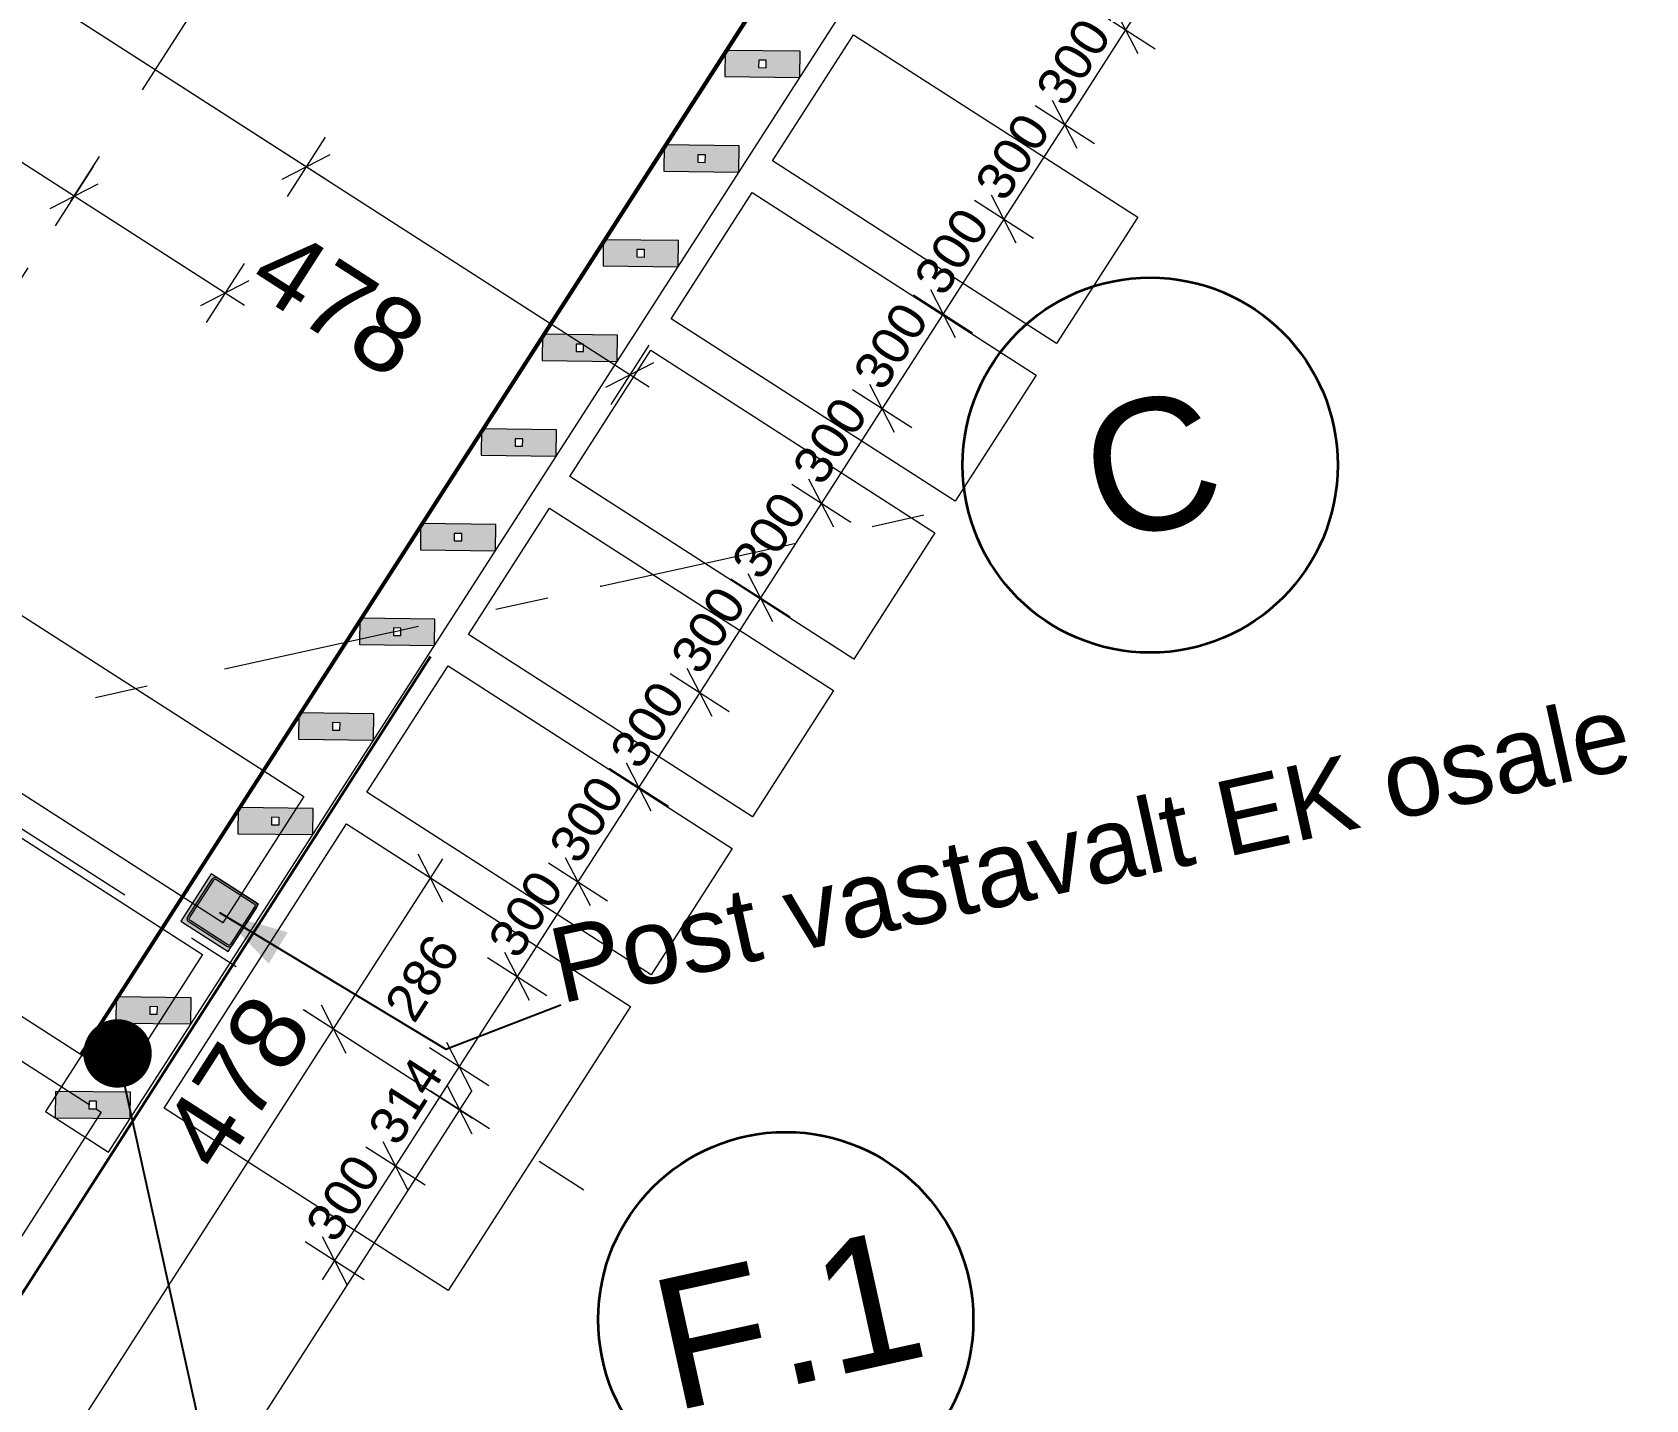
# Model space of a CAD drawing. Header units: millimetres. Extents: x 755110 to 820807, y -116979 to -66610.
# Drawn here: x 782549 to 786850, y -94813 to -91168 of the extents above; entities that cross this region are included whole.
import ezdxf

# ---------------------------------------------------------------- set-up
doc = ezdxf.new("R2010")
doc.units = ezdxf.units.MM
doc.header["$MEASUREMENT"] = 0
for name, pattern in [('Double Dashed', [1093.611073, 529.166651, -211.666656, 141.111112, -211.666656]), ('Katkoviiva', [6000, 3000, -3000]), ('Wipeout_Contour', [1000, 0, -1000])]:
    doc.linetypes.add(name, pattern=pattern)
for name, color, linetype, lineweight in [('New_0_Pen_No__1', 7, 'Continuous', 13), ('New_0_Pen_No__101', 252, 'Continuous', 13), ('New_0_Pen_No__2', 8, 'Continuous', 15), ('New_0_Pen_No__21', 7, 'Continuous', 35), ('New_2D Drafting - General_Pen_No__21', 7, 'Continuous', 35), ('New_Annotation - Label_Pen_No__1', 7, 'Continuous', 13), ('New_Dimensioning - General_Pen_No__1', 7, 'Continuous', 13), ('New_k-jämejoon_Pen_No__1', 7, 'Continuous', 13), ('New_Structural - Bearing_Pen_No__1', 7, 'Continuous', 13), ('New_Structural - Grid_Pen_No__1', 7, 'Continuous', 13), ('New_Structural - Grid_Pen_No__7', 7, 'Continuous', 35)]:
    doc.layers.add(name, color=color, linetype=linetype, lineweight=lineweight)
doc.layers.add('New_Dimensioning - General', color=7, linetype='Continuous')
doc.layers.add('New_Structural - Bearing', color=7, linetype='Continuous')
doc.layers.add('New_Structural - Grid_Pen_No__61', color=7, linetype='Continuous', lineweight=20, true_color=0x6a6a6a)
doc.styles.add('GENERATED_STYLE_1', font='')
doc.styles.get('GENERATED_STYLE_1').set_extended_font_data('Arial')
doc.dimstyles.new('GENERATED_STYLE__1', dxfattribs={"dimtxt": 200, "dimasz": 95, "dimexe": 0.18, "dimexo": 0.0625, "dimgap": 0, "dimtad": 1, "dimdec": 0, "dimzin": 0, "dimdsep": 46, "dimtxsty": 'GENERATED_STYLE_1', "dimblk": 'ARROWHEAD_2', "dimblk1": 'ARROWHEAD_2', "dimblk2": 'ARROWHEAD_2', "dimcen": 0.09, "dimse1": 1, "dimse2": 1, "dimclrd": 7, "dimclre": 7, "dimclrt": 7, "dimadec": 0, "dimazin": 0, "dimtfac": 1, "dimtdec": 4, "dimtmove": 0, "dimatfit": 3, "dimfxl": 0, "dimtolj": 1, "dimtzin": 0, "dimarcsym": 0})
doc.dimstyles.new('GENERATED_STYLE__2', dxfattribs={"dimtxt": 100, "dimasz": 95, "dimexe": 0.18, "dimexo": 0.0625, "dimgap": 0, "dimtad": 1, "dimdec": 0, "dimzin": 0, "dimdsep": 46, "dimtxsty": 'GENERATED_STYLE_1', "dimblk": 'ARROWHEAD_2', "dimblk1": 'ARROWHEAD_2', "dimblk2": 'ARROWHEAD_2', "dimcen": 0.09, "dimse1": 1, "dimse2": 1, "dimclrd": 7, "dimclre": 7, "dimclrt": 7, "dimadec": 0, "dimazin": 0, "dimtfac": 1, "dimtdec": 4, "dimtmove": 0, "dimatfit": 3, "dimfxl": 0, "dimtolj": 1, "dimtzin": 0, "dimarcsym": 0})
doc.dimstyles.new('GENERATED_STYLE__6', dxfattribs={"dimtxt": 0.18, "dimasz": 364.8, "dimexe": 0.18, "dimexo": 0.0625, "dimgap": 0, "dimtad": 0, "dimtih": 1, "dimtoh": 1, "dimdec": 4, "dimzin": 0, "dimdsep": 46, "dimcen": 0.09, "dimadec": 0, "dimazin": 0, "dimtfac": 1, "dimtdec": 4, "dimtmove": 0, "dimatfit": 3, "dimldrblk": 'ARROWHEAD_11', "dimfxl": 0, "dimtolj": 1, "dimtzin": 0, "dimarcsym": 0})
doc.dimstyles.new('GENERATED_STYLE__7', dxfattribs={"dimtxt": 0.18, "dimasz": 182.4, "dimexe": 0.18, "dimexo": 0.0625, "dimgap": 0, "dimtad": 0, "dimtih": 1, "dimtoh": 1, "dimdec": 4, "dimzin": 0, "dimdsep": 46, "dimcen": 0.09, "dimadec": 0, "dimazin": 0, "dimtfac": 1, "dimtdec": 4, "dimtmove": 0, "dimatfit": 3, "dimldrblk": 'ARROWHEAD_5', "dimfxl": 0, "dimtolj": 1, "dimtzin": 0, "dimarcsym": 0})

# ---------------------------------------------------------------- blocks, each defined once
blk = doc.blocks.new('*D139')
at = {"layer": 'New_Dimensioning - General_Pen_No__1', "color": 7, "linetype": 'Continuous', "lineweight": 13}
for p, q in [((782711.2, -91525.9), (782609.8, -91683.6)), ((782596.4, -91637.8), (782724.6, -91571.7)), ((783062.7, -91863.1), (782660.5, -91604.8)), ((783113.3, -91784.3), (783012, -91942)), ((782998.5, -91896.2), (783126.8, -91830)), ((783114.1, -91896.2), (783062.7, -91863.1))]:
    blk.add_line(p, q, dxfattribs=at)
at = {"layer": 'New_Dimensioning - General_Pen_No__1', "color": 7, "lineweight": 13, "insert": (783114.7, -91849), "char_height": 200, "attachment_point": 7, "rotation": 327.2801, "style": 'GENERATED_STYLE_1'}
blk.add_mtext('\\A1;{\\pql;\\fArial|b0|i0|c0|p34;478}', dxfattribs=at)
blk = doc.blocks.new('ARROWHEAD_2')
at = {"color": 0, "linetype": 'Continuous', "lineweight": 0}
for p, q in [((-0.378, -0.655), (0.378, 0.655)), ((0, 0), (-1, 0))]:
    blk.add_line(p, q, dxfattribs=at)
blk = doc.blocks.new('*D140')
at = {"layer": 'New_Dimensioning - General_Pen_No__1', "color": 7, "linetype": 'Continuous', "lineweight": 13}
for p, q in [((779392.3, -89393.6), (779290.9, -89551.3)), ((779277.5, -89505.5), (779405.8, -89439.4)), ((782660.5, -91604.8), (779341.6, -89472.4)), ((782711.2, -91525.9), (782609.8, -91683.6)), ((782596.4, -91637.8), (782724.6, -91571.7))]:
    blk.add_line(p, q, dxfattribs=at)
at = {"layer": 'New_Dimensioning - General_Pen_No__1', "color": 7, "lineweight": 13, "char_height": 200, "attachment_point": 7, "rotation": 327.2801, "style": 'GENERATED_STYLE_1'}
for s, insert in [('\\A1;{\\pql;\\fArial|b0|i0|c0|p34;115}', (779393.6, -89458.3)), ('\\A1;{\\pql;\\fArial|b0|i0|c0|p34;3\xa0945}', (780735, -90320.1))]:
    blk.add_mtext(s, dxfattribs=dict(at, insert=insert))
blk = doc.blocks.new('*D141')
at = {"layer": 'New_Dimensioning - General_Pen_No__1', "color": 7, "linetype": 'Continuous', "lineweight": 13}
for p, q in [((779180.7, -89443.4), (779309, -89377.2)), ((779341.6, -89472.4), (779244.9, -89410.3)), ((779392.3, -89393.6), (779290.9, -89551.3)), ((779277.5, -89505.5), (779405.8, -89439.4)), ((782660.5, -91604.8), (779341.6, -89472.4))]:
    blk.add_line(p, q, dxfattribs=at)
blk = doc.blocks.new('*D146')
at = {"layer": 'New_Dimensioning - General_Pen_No__1', "color": 7, "linetype": 'Continuous', "lineweight": 13}
for p, q in [((780881.5, -90060.6), (781009.7, -89994.4)), ((783278.9, -91526.6), (780945.6, -90027.5)), ((783329.5, -91447.7), (783228.2, -91605.5)), ((783214.7, -91559.7), (783343, -91493.5)), ((783330.3, -91559.6), (783278.9, -91526.6))]:
    blk.add_line(p, q, dxfattribs=at)
at = {"layer": 'New_Dimensioning - General_Pen_No__1', "color": 7, "lineweight": 13, "insert": (781846.2, -90558.6), "char_height": 200, "attachment_point": 7, "rotation": 327.2801, "style": 'GENERATED_STYLE_1'}
blk.add_mtext('\\A1;{\\pql;\\fArial|b0|i0|c0|p34;2\xa0773}', dxfattribs=at)
blk = doc.blocks.new('*D147')
at = {"layer": 'New_Dimensioning - General_Pen_No__1', "color": 7, "linetype": 'Continuous', "lineweight": 13}
for p, q in [((780188.4, -89541), (774496.7, -85884.3)), ((780239.1, -89462.2), (780137.7, -89619.9)), ((780124.3, -89574.1), (780252.5, -89508)), ((780945.6, -90027.5), (780188.4, -89541)), ((780996.3, -89948.7), (780894.9, -90106.4)), ((780881.5, -90060.6), (781009.7, -89994.4)), ((783278.9, -91526.6), (780945.6, -90027.5))]:
    blk.add_line(p, q, dxfattribs=at)
at = {"layer": 'New_Dimensioning - General_Pen_No__1', "color": 7, "lineweight": 13, "insert": (780397.1, -89627.6), "char_height": 200, "attachment_point": 7, "rotation": 327.2801, "style": 'GENERATED_STYLE_1'}
blk.add_mtext('\\A1;{\\pql;\\fArial|b0|i0|c0|p34;900}', dxfattribs=at)
blk = doc.blocks.new('*D152')
at = {"layer": 'New_Dimensioning - General_Pen_No__1', "color": 7, "linetype": 'Continuous', "lineweight": 13}
for p, q in [((763169.4, -77767.2), (763270.7, -77609.5)), ((763284.2, -77655.3), (763155.9, -77721.4)), ((763168.6, -77655.3), (763220, -77688.3)), ((763220, -77688.3), (783711.3, -90853.5)), ((783660.6, -90932.4), (783762, -90774.7)), ((783647.2, -90886.6), (783775.4, -90820.4)), ((783711.3, -90853.5), (783762.7, -90886.6))]:
    blk.add_line(p, q, dxfattribs=at)
at = {"layer": 'New_Dimensioning - General_Pen_No__1', "color": 7, "lineweight": 13, "insert": (773135.8, -84011.4), "char_height": 200, "attachment_point": 7, "rotation": 327.2802, "style": 'GENERATED_STYLE_1'}
blk.add_mtext('\\A1;{\\pql;\\fArial|b0|i0|c0|p34;24\xa0356}', dxfattribs=at)
blk = doc.blocks.new('*D153')
at = {"layer": 'New_Dimensioning - General_Pen_No__1', "color": 7, "linetype": 'Continuous', "lineweight": 13}
for p, q in [((780487.2, -98283.9), (783351.9, -93825)), ((780566.1, -98334.5), (780408.4, -98233.2)), ((780454.2, -98219.7), (780520.3, -98348)), ((780228.9, -98686), (780487.2, -98283.9)), ((780195.8, -98621.9), (780261.9, -98750.2)), ((780307.7, -98736.7), (780150, -98635.4)), ((780195.8, -98737.5), (780228.9, -98686))]:
    blk.add_line(p, q, dxfattribs=at)
at = {"layer": 'New_Dimensioning - General_Pen_No__1', "color": 7, "lineweight": 13, "insert": (779929.6, -99077.9), "char_height": 200, "attachment_point": 7, "rotation": 57.2802, "style": 'GENERATED_STYLE_1'}
blk.add_mtext('\\A1;{\\pql;\\fArial|b0|i0|c0|p34;478}', dxfattribs=at)
blk = doc.blocks.new('*D154')
at = {"layer": 'New_Dimensioning - General_Pen_No__1', "color": 7, "linetype": 'Continuous', "lineweight": 13}
for p, q in [((783318.8, -93760.9), (783385, -93889.2)), ((780487.2, -98283.9), (783351.9, -93825)), ((780454.2, -98219.7), (780520.3, -98348))]:
    blk.add_line(p, q, dxfattribs=at)
at = {"layer": 'New_Dimensioning - General_Pen_No__1', "color": 7, "lineweight": 13, "char_height": 200, "attachment_point": 7, "rotation": 57.2802, "style": 'GENERATED_STYLE_1'}
for s, insert in [('\\A1;{\\pql;\\fArial|b0|i0|c0|p34;478}', (783052.6, -94216.9)), ('\\A1;{\\pql;\\fArial|b0|i0|c0|p34;5\xa0300}', (781701.1, -96320.5))]:
    blk.add_mtext(s, dxfattribs=dict(at, insert=insert))
blk = doc.blocks.new('*D155')
at = {"layer": 'New_Dimensioning - General_Pen_No__1', "color": 7, "linetype": 'Continuous', "lineweight": 13}
for p, q in [((783689.2, -93473.6), (783531.4, -93372.2)), ((783643.4, -93487.1), (783577.2, -93358.8)), ((783610.3, -93422.9), (783643.3, -93371.5)), ((783351.9, -93825), (783610.3, -93422.9)), ((783318.8, -93760.9), (783385, -93889.2)), ((783430.8, -93875.7), (783273, -93774.4)), ((780487.2, -98283.9), (783351.9, -93825))]:
    blk.add_line(p, q, dxfattribs=at)
blk = doc.blocks.new('*D156')
at = {"layer": 'New_Dimensioning - General_Pen_No__1', "color": 7, "linetype": 'Continuous', "lineweight": 13}
for p, q in [((783721.8, -94105), (783655.6, -93976.7)), ((783767.6, -94091.5), (783609.8, -93990.2)), ((783688.7, -94040.9), (783721.7, -93989.4)), ((780823.9, -98499.9), (783688.7, -94040.9)), ((780902.8, -98550.6), (780745, -98449.2)), ((780790.8, -98435.7), (780857, -98564)), ((780790.8, -98551.3), (780823.9, -98499.9))]:
    blk.add_line(p, q, dxfattribs=at)
at = {"layer": 'New_Dimensioning - General_Pen_No__1', "color": 7, "lineweight": 13, "insert": (782037.8, -96536.4), "char_height": 200, "attachment_point": 7, "rotation": 57.2802, "style": 'GENERATED_STYLE_1'}
blk.add_mtext('\\A1;{\\pql;\\fArial|b0|i0|c0|p34;5\xa0300}', dxfattribs=at)
blk = doc.blocks.new('*D167')
at = {"layer": 'New_Dimensioning - General_Pen_No__1', "color": 7, "linetype": 'Continuous', "lineweight": 13}
for p, q in [((781306.9, -103184), (779220.6, -93711)), ((781398.4, -103163.8), (781215.3, -103204.2)), ((781238.1, -103162.2), (781375.7, -103205.8)), ((782511.3, -108652.9), (781306.9, -103184)), ((782602.9, -108632.8), (782419.8, -108673.1)), ((782442.5, -108631.1), (782580.1, -108674.7)), ((782524.5, -108712.6), (782511.3, -108652.9))]:
    blk.add_line(p, q, dxfattribs=at)
at = {"layer": 'New_Dimensioning - General_Pen_No__1', "color": 7, "lineweight": 13, "insert": (781943.6, -106261), "char_height": 200, "attachment_point": 7, "rotation": 102.42, "style": 'GENERATED_STYLE_1'}
blk.add_mtext('\\A1;{\\pql;\\fArial|b0|i0|c0|p34;5\xa0600}', dxfattribs=at)
blk = doc.blocks.new('*D168')
at = {"layer": 'New_Dimensioning - General_Pen_No__1', "color": 7, "linetype": 'Continuous', "lineweight": 13}
for p, q in [((779220.6, -93711), (779207.5, -93651.3)), ((779312.2, -93690.8), (779129.1, -93731.2)), ((779289.4, -93732.8), (779151.8, -93689.2)), ((781306.9, -103184), (779220.6, -93711)), ((781238.1, -103162.2), (781375.7, -103205.8))]:
    blk.add_line(p, q, dxfattribs=at)
at = {"layer": 'New_Dimensioning - General_Pen_No__1', "color": 7, "lineweight": 13, "insert": (780298.2, -98790), "char_height": 200, "attachment_point": 7, "rotation": 102.42, "style": 'GENERATED_STYLE_1'}
blk.add_mtext('\\A1;{\\pql;\\fArial|b0|i0|c0|p34;9\xa0700}', dxfattribs=at)
blk = doc.blocks.new('*D181')
at = {"layer": 'New_Dimensioning - General_Pen_No__1', "color": 7, "linetype": 'Continuous', "lineweight": 13}
for p, q in [((779709.1, -94069.3), (779696, -94009.6)), ((779800.7, -94049.2), (779617.6, -94089.5)), ((779777.9, -94091.1), (779640.3, -94047.5)), ((783004.8, -109033.7), (779709.1, -94069.3)), ((783096.3, -109013.6), (782913.2, -109053.9)), ((782936, -109011.9), (783073.6, -109055.5)), ((783017.9, -109093.4), (783004.8, -109033.7))]:
    blk.add_line(p, q, dxfattribs=at)
at = {"layer": 'New_Dimensioning - General_Pen_No__1', "color": 7, "lineweight": 13, "insert": (781407.7, -101968.2), "char_height": 200, "attachment_point": 7, "rotation": 102.42, "style": 'GENERATED_STYLE_1'}
blk.add_mtext('\\A1;{\\pql;\\fArial|b0|i0|c0|p34;15\xa0323}', dxfattribs=at)
blk = doc.blocks.new('*D226')
at = {"layer": 'New_Dimensioning - General_Pen_No__1', "color": 7, "linetype": 'Continuous', "lineweight": 13}
for p, q in [((774496.7, -85884.3), (770416.3, -83262.7)), ((774547.4, -85805.4), (774446, -85963.1)), ((774432.6, -85917.3), (774560.9, -85851.2)), ((784142, -92081.1), (774496.7, -85884.3)), ((784192.7, -92002.3), (784091.3, -92160)), ((784077.9, -92114.2), (784206.1, -92048.1)), ((784193.4, -92114.2), (784142, -92081.1))]:
    blk.add_line(p, q, dxfattribs=at)
at = {"layer": 'New_Dimensioning - General_Pen_No__1', "color": 7, "lineweight": 13, "insert": (778997.9, -88728.6), "char_height": 200, "attachment_point": 7, "rotation": 327.2801, "style": 'GENERATED_STYLE_1'}
blk.add_mtext('\\A1;{\\pql;\\fArial|b0|i0|c0|p34;11\xa0464}', dxfattribs=at)
blk = doc.blocks.new('*D290')
at = {"layer": 'New_Dimensioning - General_Pen_No__1', "color": 7, "linetype": 'Continuous', "lineweight": 13}
for p, q in [((785546.7, -90858.3), (785704.5, -90959.6)), ((785658.7, -90973.1), (785592.5, -90844.8)), ((785625.6, -90909), (785463.4, -91161.3)), ((785496.4, -91225.5), (785430.3, -91097.2)), ((785384.5, -91110.6), (785542.2, -91212))]:
    blk.add_line(p, q, dxfattribs=at)
at = {"layer": 'New_Dimensioning - General_Pen_No__1', "color": 7, "lineweight": 13, "insert": (785466.1, -91120.1), "char_height": 100, "attachment_point": 7, "rotation": 57.2686, "style": 'GENERATED_STYLE_1'}
blk.add_mtext('\\A1;{\\pql;\\fArial|b0|i0|c0|p34;300}', dxfattribs=at)
blk = doc.blocks.new('*D291')
at = {"layer": 'New_Dimensioning - General_Pen_No__1', "color": 7, "linetype": 'Continuous', "lineweight": 13}
for p, q in [((785496.4, -91225.5), (785430.3, -91097.2)), ((785463.4, -91161.3), (785301.2, -91413.7)), ((785334.2, -91477.8), (785268.1, -91349.5)), ((785222.3, -91363), (785380, -91464.4))]:
    blk.add_line(p, q, dxfattribs=at)
at = {"layer": 'New_Dimensioning - General_Pen_No__1', "color": 7, "lineweight": 13, "insert": (785303.9, -91372.4), "char_height": 100, "attachment_point": 7, "rotation": 57.2686, "style": 'GENERATED_STYLE_1'}
blk.add_mtext('\\A1;{\\pql;\\fArial|b0|i0|c0|p34;300}', dxfattribs=at)
blk = doc.blocks.new('*D292')
at = {"layer": 'New_Dimensioning - General_Pen_No__1', "color": 7, "linetype": 'Continuous', "lineweight": 13}
for p, q in [((785334.2, -91477.8), (785268.1, -91349.5)), ((785222.3, -91363), (785380, -91464.4)), ((785301.2, -91413.7), (785139, -91666.1)), ((785172, -91730.2), (785105.9, -91601.9)), ((785060.1, -91615.4), (785217.8, -91716.7))]:
    blk.add_line(p, q, dxfattribs=at)
at = {"layer": 'New_Dimensioning - General_Pen_No__1', "color": 7, "lineweight": 13, "insert": (785141.7, -91624.8), "char_height": 100, "attachment_point": 7, "rotation": 57.2686, "style": 'GENERATED_STYLE_1'}
blk.add_mtext('\\A1;{\\pql;\\fArial|b0|i0|c0|p34;300}', dxfattribs=at)
blk = doc.blocks.new('*D293')
at = {"layer": 'New_Dimensioning - General_Pen_No__1', "color": 7, "linetype": 'Continuous', "lineweight": 13}
for p, q in [((785172, -91730.2), (785105.9, -91601.9)), ((785139, -91666.1), (784976.7, -91918.4)), ((784897.9, -91867.7), (785055.6, -91969.1)), ((785009.8, -91982.6), (784943.7, -91854.3))]:
    blk.add_line(p, q, dxfattribs=at)
at = {"layer": 'New_Dimensioning - General_Pen_No__1', "color": 7, "lineweight": 13, "insert": (784979.5, -91877.2), "char_height": 100, "attachment_point": 7, "rotation": 57.2686, "style": 'GENERATED_STYLE_1'}
blk.add_mtext('\\A1;{\\pql;\\fArial|b0|i0|c0|p34;300}', dxfattribs=at)
blk = doc.blocks.new('*D294')
at = {"layer": 'New_Dimensioning - General_Pen_No__1', "color": 7, "linetype": 'Continuous', "lineweight": 13}
for p, q in [((785139, -91666.1), (784976.7, -91918.4)), ((784897.9, -91867.7), (785055.6, -91969.1)), ((785009.8, -91982.6), (784943.7, -91854.3)), ((784976.7, -91918.4), (784814.5, -92170.8)), ((784735.7, -92120.1), (784893.4, -92221.5)), ((784847.6, -92234.9), (784781.5, -92106.6)), ((784814.5, -92170.8), (784652.3, -92423.1))]:
    blk.add_line(p, q, dxfattribs=at)
at = {"layer": 'New_Dimensioning - General_Pen_No__1', "color": 7, "lineweight": 13, "insert": (784817.3, -92129.5), "char_height": 100, "attachment_point": 7, "rotation": 57.2686, "style": 'GENERATED_STYLE_1'}
blk.add_mtext('\\A1;{\\pql;\\fArial|b0|i0|c0|p34;300}', dxfattribs=at)
blk = doc.blocks.new('*D295')
at = {"layer": 'New_Dimensioning - General_Pen_No__1', "color": 7, "linetype": 'Continuous', "lineweight": 13}
for p, q in [((784735.7, -92120.1), (784893.4, -92221.5)), ((784847.6, -92234.9), (784781.5, -92106.6)), ((784814.5, -92170.8), (784652.3, -92423.1)), ((784573.5, -92372.5), (784731.2, -92473.8)), ((784685.4, -92487.3), (784619.3, -92359))]:
    blk.add_line(p, q, dxfattribs=at)
at = {"layer": 'New_Dimensioning - General_Pen_No__1', "color": 7, "lineweight": 13, "insert": (784655.1, -92381.9), "char_height": 100, "attachment_point": 7, "rotation": 57.2686, "style": 'GENERATED_STYLE_1'}
blk.add_mtext('\\A1;{\\pql;\\fArial|b0|i0|c0|p34;300}', dxfattribs=at)
blk = doc.blocks.new('*D296')
at = {"layer": 'New_Dimensioning - General_Pen_No__1', "color": 7, "linetype": 'Continuous', "lineweight": 13}
for p, q in [((784685.4, -92487.3), (784619.3, -92359)), ((784652.3, -92423.1), (784490.1, -92675.5)), ((784411.3, -92624.8), (784569, -92726.2)), ((784523.2, -92739.7), (784457.1, -92611.4)), ((784490.1, -92675.5), (784327.9, -92927.9))]:
    blk.add_line(p, q, dxfattribs=at)
at = {"layer": 'New_Dimensioning - General_Pen_No__1', "color": 7, "lineweight": 13, "insert": (784492.9, -92634.3), "char_height": 100, "attachment_point": 7, "rotation": 57.2686, "style": 'GENERATED_STYLE_1'}
blk.add_mtext('\\A1;{\\pql;\\fArial|b0|i0|c0|p34;300}', dxfattribs=at)
blk = doc.blocks.new('*D297')
at = {"layer": 'New_Dimensioning - General_Pen_No__1', "color": 7, "linetype": 'Continuous', "lineweight": 13}
for p, q in [((784411.3, -92624.8), (784569, -92726.2)), ((784523.2, -92739.7), (784457.1, -92611.4)), ((784490.1, -92675.5), (784327.9, -92927.9)), ((784249, -92877.2), (784406.8, -92978.6)), ((784361, -92992), (784294.8, -92863.7))]:
    blk.add_line(p, q, dxfattribs=at)
at = {"layer": 'New_Dimensioning - General_Pen_No__1', "color": 7, "lineweight": 13, "insert": (784330.6, -92886.6), "char_height": 100, "attachment_point": 7, "rotation": 57.2686, "style": 'GENERATED_STYLE_1'}
blk.add_mtext('\\A1;{\\pql;\\fArial|b0|i0|c0|p34;300}', dxfattribs=at)
blk = doc.blocks.new('*D298')
at = {"layer": 'New_Dimensioning - General_Pen_No__1', "color": 7, "linetype": 'Continuous', "lineweight": 13}
for p, q in [((784361, -92992), (784294.8, -92863.7)), ((784327.9, -92927.9), (784165.7, -93180.2)), ((784198.8, -93244.4), (784132.6, -93116.1)), ((784086.8, -93129.5), (784244.6, -93230.9)), ((784165.7, -93180.2), (784003.5, -93432.6))]:
    blk.add_line(p, q, dxfattribs=at)
at = {"layer": 'New_Dimensioning - General_Pen_No__1', "color": 7, "lineweight": 13, "insert": (784168.4, -93139), "char_height": 100, "attachment_point": 7, "rotation": 57.2686, "style": 'GENERATED_STYLE_1'}
blk.add_mtext('\\A1;{\\pql;\\fArial|b0|i0|c0|p34;300}', dxfattribs=at)
blk = doc.blocks.new('*D299')
at = {"layer": 'New_Dimensioning - General_Pen_No__1', "color": 7, "linetype": 'Continuous', "lineweight": 13}
for p, q in [((784198.8, -93244.4), (784132.6, -93116.1)), ((784086.8, -93129.5), (784244.6, -93230.9)), ((784165.7, -93180.2), (784003.5, -93432.6)), ((784036.6, -93496.8), (783970.4, -93368.5)), ((783924.6, -93381.9), (784082.4, -93483.3))]:
    blk.add_line(p, q, dxfattribs=at)
at = {"layer": 'New_Dimensioning - General_Pen_No__1', "color": 7, "lineweight": 13, "insert": (784006.2, -93391.4), "char_height": 100, "attachment_point": 7, "rotation": 57.2686, "style": 'GENERATED_STYLE_1'}
blk.add_mtext('\\A1;{\\pql;\\fArial|b0|i0|c0|p34;300}', dxfattribs=at)
blk = doc.blocks.new('*D300')
at = {"layer": 'New_Dimensioning - General_Pen_No__1', "color": 7, "linetype": 'Continuous', "lineweight": 13}
for p, q in [((784036.6, -93496.8), (783970.4, -93368.5)), ((784003.5, -93432.6), (783841.3, -93685)), ((783762.4, -93634.3), (783920.1, -93735.7)), ((783874.3, -93749.1), (783808.2, -93620.8)), ((783841.3, -93685), (783686.8, -93925.3))]:
    blk.add_line(p, q, dxfattribs=at)
at = {"layer": 'New_Dimensioning - General_Pen_No__1', "color": 7, "lineweight": 13, "insert": (783844, -93643.7), "char_height": 100, "attachment_point": 7, "rotation": 57.2686, "style": 'GENERATED_STYLE_1'}
blk.add_mtext('\\A1;{\\pql;\\fArial|b0|i0|c0|p34;300}', dxfattribs=at)
blk = doc.blocks.new('*D301')
at = {"layer": 'New_Dimensioning - General_Pen_No__1', "color": 7, "linetype": 'Continuous', "lineweight": 13}
for p, q in [((784003.5, -93432.6), (783841.3, -93685)), ((783762.4, -93634.3), (783920.1, -93735.7)), ((783874.3, -93749.1), (783808.2, -93620.8)), ((783841.3, -93685), (783686.8, -93925.3)), ((783607.9, -93874.6), (783765.7, -93976)), ((783719.9, -93989.4), (783653.7, -93861.2))]:
    blk.add_line(p, q, dxfattribs=at)
at = {"layer": 'New_Dimensioning - General_Pen_No__1', "color": 7, "lineweight": 13, "insert": (783567.9, -93814.4), "char_height": 100, "attachment_point": 7, "rotation": 57.2686, "style": 'GENERATED_STYLE_1'}
blk.add_mtext('\\A1;{\\pql;\\fArial|b0|i0|c0|p34;286}', dxfattribs=at)
blk = doc.blocks.new('*D302')
at = {"layer": 'New_Dimensioning - General_Pen_No__1', "color": 7, "linetype": 'Continuous', "lineweight": 13}
for p, q in [((783841.3, -93685), (783686.8, -93925.3)), ((783607.9, -93874.6), (783765.7, -93976)), ((783719.9, -93989.4), (783653.7, -93861.2)), ((783686.8, -93925.3), (783516.9, -94189.7)), ((783438, -94139), (783595.7, -94240.4)), ((783549.9, -94253.8), (783483.8, -94125.5))]:
    blk.add_line(p, q, dxfattribs=at)
at = {"layer": 'New_Dimensioning - General_Pen_No__1', "color": 7, "lineweight": 13, "insert": (783523.5, -94142.4), "char_height": 100, "attachment_point": 7, "rotation": 57.2686, "style": 'GENERATED_STYLE_1'}
blk.add_mtext('\\A1;{\\pql;\\fArial|b0|i0|c0|p34;314}', dxfattribs=at)
blk = doc.blocks.new('*D303')
at = {"layer": 'New_Dimensioning - General_Pen_No__1', "color": 7, "linetype": 'Continuous', "lineweight": 13}
for p, q in [((783686.8, -93925.3), (783516.9, -94189.7)), ((783438, -94139), (783595.7, -94240.4)), ((783549.9, -94253.8), (783483.8, -94125.5)), ((783516.9, -94189.7), (783354.6, -94442.1)), ((783275.8, -94391.4), (783433.5, -94492.8)), ((783321.6, -94377.9), (783387.7, -94506.2)), ((783354.6, -94442.1), (783321.6, -94493.5))]:
    blk.add_line(p, q, dxfattribs=at)
at = {"layer": 'New_Dimensioning - General_Pen_No__1', "color": 7, "lineweight": 13, "insert": (783357.4, -94400.8), "char_height": 100, "attachment_point": 7, "rotation": 57.2686, "style": 'GENERATED_STYLE_1'}
blk.add_mtext('\\A1;{\\pql;\\fArial|b0|i0|c0|p34;300}', dxfattribs=at)
blk = doc.blocks.new('ARROWHEAD_11')
at = {"color": 0, "linetype": 'Continuous', "lineweight": 0}
blk.add_line((0, 0), (-1, 0), dxfattribs=at)
at = {"color": 0, "linetype": 'Continuous', "lineweight": 0, "const_width": 0.25, "flags": 128}
blk.add_lwpolyline([(-0.125, 0, 1), (0.125, 0, 1)], format="xyb", close=True, dxfattribs=at)
blk = doc.blocks.new('ARROWHEAD_5')
at = {"linetype": 'Continuous', "lineweight": 0}
blk.add_hatch(color=0, dxfattribs=at).paths.add_polyline_path([(-1, 0.2679), (0, 0), (-1, -0.2679)])
at = {"color": 0, "linetype": 'Continuous', "lineweight": 0}
blk.add_line((0, 0), (-1, 0), dxfattribs=at)

msp = doc.modelspace()

# ---------------------------------------------------------------- hatches: boundary and pattern name
at = {"layer": 'New_Structural - Bearing', "linetype": 'Continuous', "lineweight": 0, "true_color": 0x000000}
for points in [[(784595.6, -91218.4), (784395.6, -91216.1), (784394.8, -91286.1), (784594.8, -91288.4)], [(784433.3, -91470.7), (784233.3, -91468.4), (784232.5, -91538.4), (784432.5, -91540.7)], [(784271, -91723), (784071, -91720.8), (784070.2, -91790.8), (784270.2, -91793)], [(784108.7, -91975.3), (783908.7, -91973.1), (783907.9, -92043.1), (784107.9, -92045.3)], [(783946.4, -92227.6), (783746.4, -92225.4), (783745.6, -92295.4), (783945.6, -92297.6)], [(783784.1, -92480), (783584.1, -92477.7), (783583.3, -92547.7), (783783.3, -92549.9)], [(783621.8, -92732.3), (783421.8, -92730), (783421, -92800), (783621, -92802.3)], [(783459.5, -92984.6), (783259.5, -92982.3), (783258.7, -93052.3), (783458.7, -93054.6)], [(783297.2, -93236.9), (783097.2, -93234.6), (783096.4, -93304.6), (783296.4, -93306.9)], [(783151.8, -93492.2), (783025.5, -93411.2), (782944.5, -93537.4), (783070.7, -93618.4)], [(782972.6, -93741.5), (782772.6, -93739.2), (782771.8, -93809.2), (782971.8, -93811.5)], [(782810.3, -93993.8), (782610.3, -93991.5), (782609.5, -94061.5), (782809.5, -94063.8)]]:
    msp.add_hatch(color=18, dxfattribs=at).paths.add_polyline_path(points)

# ---------------------------------------------------------------- linework, layer by layer
at = {"layer": 'New_0_Pen_No__1', "color": 7, "linetype": 'Continuous', "lineweight": 13, "flags": 128}
for points in [[(784901.9, -91755.1), (784522, -91511), (784738.2, -91174.5), (785495.5, -91661), (785279.3, -91997.5)], [(784251.7, -91931.7), (784467.9, -91595.1), (785225.3, -92081.7), (785009.1, -92418.2)], [(784197.7, -92015.8), (784955, -92502.3), (784738.8, -92838.9), (784580.1, -92736.9), (783981.5, -92352.4)], [(783927.4, -92436.5), (784684.8, -92923), (784468.6, -93259.6), (783711.2, -92773)], [(782515.6, -92719.1), (783273, -93205.6), (783056.8, -93542.2), (782299.4, -93055.6)], [(783657.2, -92857.2), (784414.5, -93343.7), (784198.3, -93680.2), (783441, -93193.7)], [(782245.4, -93139.8), (783002.7, -93626.3), (782786.5, -93962.8), (782029.2, -93476.3)], [(783386.5, -93278.5), (784143.8, -93765.1), (783657.4, -94522.3), (782900.1, -94035.8)], [(781975.1, -93560.4), (782732.5, -94047), (782516.3, -94383.5), (781758.9, -93897)]]:
    msp.add_lwpolyline(points, close=True, dxfattribs=at)
at = {"layer": 'New_0_Pen_No__101', "color": 252, "linetype": 'Continuous', "lineweight": 13, "flags": 128}
msp.add_lwpolyline([(782752.1, -94153.2), (786849.9, -87781.6), (786510.9, -87563.6), (786294.5, -87900.1), (786465.2, -88010), (782583.8, -94045)], close=True, dxfattribs=at)
at = {"layer": 'New_k-jämejoon_Pen_No__1', "color": 7, "linetype": 'Continuous', "lineweight": 13}
for points in [[(783042.2, -93422.3), (783143.2, -93487.1, -0.414214), (783146.2, -93500.9), (783081.4, -93601.9, -0.414214), (783067.6, -93604.9), (782966.6, -93540.1, -0.414214), (782963.6, -93526.2), (783028.4, -93425.3, -0.414214)], [(783039.5, -93426.5), (783140.5, -93491.3, -0.414214), (783142, -93498.2), (783077.2, -93599.2, -0.414214), (783070.3, -93600.7), (782969.3, -93535.9, -0.414214), (782967.8, -93528.9), (783032.6, -93428, -0.414214)]]:
    msp.add_lwpolyline(points, format="xyb", close=True, dxfattribs=at)
at = {"layer": 'New_Structural - Bearing_Pen_No__1', "color": 7, "linetype": 'Continuous', "lineweight": 13, "flags": 128}
for points in [[(784595.6, -91218.4), (784395.6, -91216.1), (784394.8, -91286.1), (784594.8, -91288.4)], [(784433.3, -91470.7), (784233.3, -91468.4), (784232.5, -91538.4), (784432.5, -91540.7)], [(784271, -91723), (784071, -91720.8), (784070.2, -91790.8), (784270.2, -91793)], [(784108.7, -91975.3), (783908.7, -91973.1), (783907.9, -92043.1), (784107.9, -92045.3)], [(783946.4, -92227.6), (783746.4, -92225.4), (783745.6, -92295.4), (783945.6, -92297.6)], [(783784.1, -92480), (783584.1, -92477.7), (783583.3, -92547.7), (783783.3, -92549.9)], [(783621.8, -92732.3), (783421.8, -92730), (783421, -92800), (783621, -92802.3)], [(783459.5, -92984.6), (783259.5, -92982.3), (783258.7, -93052.3), (783458.7, -93054.6)], [(783297.2, -93236.9), (783097.2, -93234.6), (783096.4, -93304.6), (783296.4, -93306.9)], [(783151.8, -93492.2), (783025.5, -93411.2), (782944.5, -93537.4), (783070.7, -93618.4)], [(782972.6, -93741.5), (782772.6, -93739.2), (782771.8, -93809.2), (782971.8, -93811.5)], [(782810.3, -93993.8), (782610.3, -93991.5), (782609.5, -94061.5), (782809.5, -94063.8)]]:
    msp.add_lwpolyline(points, close=True, dxfattribs=at)
at = {"layer": 'New_Structural - Grid_Pen_No__61', "color": 251, "linetype": 'Double Dashed', "lineweight": 20, "true_color": 0x6a6a6a}
for p, q in [((784064, -92644.3), (785040.6, -92429.3)), ((783276.9, -93776.9), (784136.8, -94329.3))]:
    msp.add_line(p, q, dxfattribs=at)
for p in [(784064, -92644.3), (784064, -92644.3), (783276.9, -93776.9), (783276.9, -93776.9)]:
    msp.add_point(p, dxfattribs=at)
at = {"layer": 'New_Structural - Grid_Pen_No__7', "color": 7, "linetype": 'Continuous', "lineweight": 35}
for centre in [(785528.9, -92321.7), (784557.4, -94599.6)]:
    msp.add_circle(centre, 500, dxfattribs=at)

# ---------------------------------------------------------------- texts
at = {"layer": 'New_0_Pen_No__1', "color": 7, "linetype": 'Continuous', "lineweight": 13, "insert": (783958, -93760.5), "char_height": 200, "attachment_point": 7, "rotation": 12.42, "style": 'GENERATED_STYLE_1'}
msp.add_mtext('\\A1;{\\pql;\\fArial|b0|i0|c0|p34;Post vastavalt EK osale}', dxfattribs=at)
at = {"layer": 'New_Structural - Grid_Pen_No__1', "color": 7, "lineweight": 13, "char_height": 350, "attachment_point": 1, "rotation": 12.42, "style": 'GENERATED_STYLE_1'}
for s, insert in [('\\A1;{\\pql;\\pt0;\\fArial|b0|i0|c0|p34;C}', (785322.5, -92188)), ('\\A1;{\\pql;\\pt0;\\fArial|b0|i0|c0|p34;F.1}', (784180.7, -94503.4))]:
    msp.add_mtext(s, dxfattribs=dict(at, insert=insert))

# ---------------------------------------------------------------- dimensions: what is measured, and where the dimension line sits
at = {"layer": 'New_Dimensioning - General', "color": 7, "linetype": 'Continuous', "lineweight": 13}
for base, p1, p2, angle, dimstyle, picture, middle, turn in [((783711.3, -90853.5), (762022, -79553), (783278.9, -91526.6), 327.2802, 'GENERATED_STYLE__1', '*D152', (773543, -84154.2), 327.2802), ((780188.4, -89541), (779921.9, -91620.8), (779164.8, -91134.3), 147.2801, 'GENERATED_STYLE__1', '*D147', (780643.6, -89667.1), 327.2801), ((779341.6, -89472.4), (781853.1, -92861.5), (777387.1, -92514.6), 147.2801, 'GENERATED_STYLE__1', '*D140', (781078.1, -90421.7), 327.2801), ((779244.9, -89410.3), (777387.1, -92514.6), (778437.4, -90667), 147.2801, 'GENERATED_STYLE__1', '*D141', (779640.1, -89497.8), 327.2801), ((780945.6, -90027.5), (783062.7, -91863.1), (779921.9, -91620.8), 147.2801, 'GENERATED_STYLE__1', '*D146', (782189.2, -90660.1), 327.2801), ((785463.4, -91161.3), (784982.1, -90495.3), (784819.8, -90747.7), 237.2686, 'GENERATED_STYLE__2', '*D290', (785485.9, -90996.8), 57.2686), ((785301.2, -91413.7), (784819.8, -90747.7), (784657.5, -91000), 237.2686, 'GENERATED_STYLE__2', '*D291', (785323.7, -91249.2), 57.2686), ((781306.9, -103184), (782238.8, -108712.9), (780896.8, -103274.3), 102.42, 'GENERATED_STYLE__1', '*D167', (781772, -105947), 102.42)]:
    dim = msp.add_linear_dim(base=base, p1=p1, p2=p2, angle=angle, dimstyle=dimstyle, dxfattribs=at)
    dim.commit()
    dim.dimension.update_dxf_attribs({"geometry": picture, "text_midpoint": middle, "dimtype": 160, "text_rotation": turn})

# ---------------------------------------------------------------- next in the draw order: wipeouts: each hides what was drawn before it
at = {"color": 254, "linetype": 'Wipeout_Contour', "lineweight": 0, "ltscale": 3159138.375386977}
msp.add_wipeout([(784505.3, -91242.4), (784485.3, -91242.2), (784485.1, -91262.2), (784505.1, -91262.4)], dxfattribs=at).dxf.layer = 'New_Structural - Bearing'
at = {"color": 254, "linetype": 'Wipeout_Contour', "lineweight": 0, "ltscale": 3158610.327375899}
msp.add_wipeout([(784343, -91494.7), (784323, -91494.5), (784322.8, -91514.5), (784342.8, -91514.7)], dxfattribs=at).dxf.layer = 'New_Structural - Bearing'
at = {"color": 254, "linetype": 'Wipeout_Contour', "lineweight": 0, "ltscale": 3158082.647045308}
msp.add_wipeout([(784180.7, -91747), (784160.7, -91746.8), (784160.5, -91766.8), (784180.5, -91767)], dxfattribs=at).dxf.layer = 'New_Structural - Bearing'
at = {"color": 254, "linetype": 'Wipeout_Contour', "lineweight": 0, "ltscale": 3157555.334579541}
msp.add_wipeout([(784018.4, -91999.3), (783998.4, -91999.1), (783998.2, -92019.1), (784018.2, -92019.3)], dxfattribs=at).dxf.layer = 'New_Structural - Bearing'
at = {"color": 254, "linetype": 'Wipeout_Contour', "lineweight": 0, "ltscale": 3157028.390162929}
msp.add_wipeout([(783856.1, -92251.6), (783836.1, -92251.4), (783835.9, -92271.4), (783855.9, -92271.6)], dxfattribs=at).dxf.layer = 'New_Structural - Bearing'
at = {"color": 254, "linetype": 'Wipeout_Contour', "lineweight": 0, "ltscale": 3156501.813979798}
msp.add_wipeout([(783693.8, -92503.9), (783673.8, -92503.7), (783673.6, -92523.7), (783693.6, -92523.9)], dxfattribs=at).dxf.layer = 'New_Structural - Bearing'
at = {"color": 254, "linetype": 'Wipeout_Contour', "lineweight": 0, "ltscale": 3155975.606214467}
msp.add_wipeout([(783531.5, -92756.2), (783511.5, -92756), (783511.3, -92776), (783531.3, -92776.2)], dxfattribs=at).dxf.layer = 'New_Structural - Bearing'
at = {"color": 254, "linetype": 'Wipeout_Contour', "lineweight": 0, "ltscale": 3155449.767051251}
msp.add_wipeout([(783369.2, -93008.5), (783349.2, -93008.3), (783349, -93028.3), (783369, -93028.5)], dxfattribs=at).dxf.layer = 'New_Structural - Bearing'
at = {"color": 254, "linetype": 'Wipeout_Contour', "lineweight": 0, "ltscale": 3154924.296674456}
msp.add_wipeout([(783206.9, -93260.9), (783186.9, -93260.6), (783186.7, -93280.6), (783206.7, -93280.9)], dxfattribs=at).dxf.layer = 'New_Structural - Bearing'
at = {"color": 254, "linetype": 'Wipeout_Contour', "lineweight": 0, "ltscale": 3153874.463017329}
msp.add_wipeout([(782882.4, -93765.5), (782862.4, -93765.2), (782862.1, -93785.2), (782882.1, -93785.5)], dxfattribs=at).dxf.layer = 'New_Structural - Bearing'
at = {"color": 254, "linetype": 'Wipeout_Contour', "lineweight": 0, "ltscale": 3153350.100105579}
msp.add_wipeout([(782720.1, -94017.8), (782700.1, -94017.6), (782699.8, -94037.6), (782719.8, -94037.8)], dxfattribs=at).dxf.layer = 'New_Structural - Bearing'

# ---------------------------------------------------------------- next in the draw order: linework, layer by layer
at = {"layer": 'New_0_Pen_No__21', "color": 7, "linetype": 'Continuous', "lineweight": 35}
msp.add_line((782677.9, -93890.8), (786460.1, -88006.5), dxfattribs=at)
at = {"layer": 'New_2D Drafting - General_Pen_No__21', "color": 7, "linetype": 'Katkoviiva', "lineweight": 35}
msp.add_lwpolyline([(775493.3, -88062.3), (776290.5, -86821.5), (779150.7, -88659.1), (781799.3, -84536.7), (786849.7, -87781.4), (779125, -99825.5)], dxfattribs=at)
at = {"layer": 'New_Structural - Bearing_Pen_No__1', "color": 7, "linetype": 'Continuous', "lineweight": 13, "flags": 128}
for points in [[(784505.3, -91242.4), (784485.3, -91242.2), (784485.1, -91262.2), (784505.1, -91262.4)], [(784343, -91494.7), (784323, -91494.5), (784322.8, -91514.5), (784342.8, -91514.7)], [(784180.7, -91747), (784160.7, -91746.8), (784160.5, -91766.8), (784180.5, -91767)], [(784018.4, -91999.3), (783998.4, -91999.1), (783998.2, -92019.1), (784018.2, -92019.3)], [(783856.1, -92251.6), (783836.1, -92251.4), (783835.9, -92271.4), (783855.9, -92271.6)], [(783693.8, -92503.9), (783673.8, -92503.7), (783673.6, -92523.7), (783693.6, -92523.9)], [(783531.5, -92756.2), (783511.5, -92756), (783511.3, -92776), (783531.3, -92776.2)], [(783369.2, -93008.5), (783349.2, -93008.3), (783349, -93028.3), (783369, -93028.5)], [(783206.9, -93260.9), (783186.9, -93260.6), (783186.7, -93280.6), (783206.7, -93280.9)], [(782882.4, -93765.5), (782862.4, -93765.2), (782862.1, -93785.2), (782882.1, -93785.5)], [(782720.1, -94017.8), (782700.1, -94017.6), (782699.8, -94037.6), (782719.8, -94037.8)]]:
    msp.add_lwpolyline(points, close=True, dxfattribs=at)
at = {"layer": 'New_Structural - Grid_Pen_No__61', "color": 251, "linetype": 'Double Dashed', "lineweight": 20, "true_color": 0x6a6a6a}
for p, q in [((761188.3, -79585.5), (783276.9, -93776.9)), ((779295.8, -96841.8), (783169.5, -90812.6)), ((762769.1, -97334.1), (784064, -92644.3))]:
    msp.add_line(p, q, dxfattribs=at)

# ---------------------------------------------------------------- next in the draw order: dimensions: what is measured, and where the dimension line sits
at = {"layer": 'New_Dimensioning - General', "color": 7, "linetype": 'Continuous', "lineweight": 13}
for base, p1, p2, angle, dimstyle, picture, middle, turn in [((783610.3, -93422.9), (762165.8, -80213.5), (762022, -79553), 57.2802, 'GENERATED_STYLE__1', '*D155', (783092.1, -93970.4), 57.2802), ((783351.9, -93825), (763105.3, -87116.4), (762165.8, -80213.5), 57.2802, 'GENERATED_STYLE__1', '*D154', (781802.6, -95977.5), 57.2802), ((774496.7, -85884.3), (784064.2, -92202.3), (773473.1, -87477.6), 147.2801, 'GENERATED_STYLE__1', '*D226', (779405.1, -88871.4), 327.2801), ((780487.2, -98283.9), (762846.9, -87518.5), (763105.3, -87116.4), 57.2802, 'GENERATED_STYLE__1', '*D153', (779969.1, -98831.4), 57.2802), ((785139, -91666.1), (784657.5, -91000), (784495.2, -91252.3), 237.2686, 'GENERATED_STYLE__2', '*D292', (785161.5, -91501.6), 57.2686), ((784976.7, -91918.4), (784495.2, -91252.3), (784332.9, -91504.6), 237.2686, 'GENERATED_STYLE__2', '*D293', (784999.3, -91753.9), 57.2686), ((782660.5, -91604.8), (782513.6, -92717.7), (781853.1, -92861.5), 147.2801, 'GENERATED_STYLE__1', '*D139', (783361.1, -91888.5), 327.2801), ((784814.5, -92170.8), (784332.9, -91504.6), (784170.6, -91756.9), 237.2686, 'GENERATED_STYLE__2', '*D294', (784837, -92006.3), 57.2686), ((784652.3, -92423.1), (784170.6, -91756.9), (784008.3, -92009.2), 237.2686, 'GENERATED_STYLE__2', '*D295', (784674.8, -92258.7), 57.2686), ((784490.1, -92675.5), (784008.3, -92009.2), (783846, -92261.5), 237.2686, 'GENERATED_STYLE__2', '*D296', (784512.6, -92511), 57.2686), ((784327.9, -92927.9), (783846, -92261.5), (783683.7, -92513.8), 237.2686, 'GENERATED_STYLE__2', '*D297', (784350.4, -92763.4), 57.2686), ((784165.7, -93180.2), (783683.7, -92513.8), (783521.4, -92766.1), 237.2686, 'GENERATED_STYLE__2', '*D298', (784188.2, -93015.8), 57.2686), ((779220.6, -93711), (780896.8, -103274.3), (784179.1, -92619), 102.42, 'GENERATED_STYLE__1', '*D168', (780126.7, -98476.1), 102.42), ((784003.5, -93432.6), (783521.4, -92766.1), (783359.1, -93018.4), 237.2686, 'GENERATED_STYLE__2', '*D299', (784026, -93268.1), 57.2686), ((783841.3, -93685), (783359.1, -93018.4), (783196.8, -93270.7), 237.2686, 'GENERATED_STYLE__2', '*D300', (783863.8, -93520.5), 57.2686), ((783686.8, -93925.3), (783196.8, -93270.7), (783048.1, -93514.8), 237.2686, 'GENERATED_STYLE__2', '*D301', (783587.7, -93691.1), 57.2686), ((783516.9, -94189.7), (783048.1, -93514.8), (782872.2, -93775.4), 237.2686, 'GENERATED_STYLE__2', '*D302', (783543.2, -94019.2), 57.2686), ((783354.6, -94442.1), (782872.2, -93775.4), (782709.9, -94027.7), 237.2686, 'GENERATED_STYLE__2', '*D303', (783377.1, -94277.6), 57.2686), ((783688.7, -94040.9), (782354.8, -99483.4), (784750.1, -94722.8), 57.2802, 'GENERATED_STYLE__1', '*D156', (782139.4, -96193.4), 57.2802), ((779709.1, -94069.3), (781085.4, -109456.4), (777884.6, -94471.1), 102.42, 'GENERATED_STYLE__1', '*D181', (781219.8, -101579.7), 102.42)]:
    dim = msp.add_linear_dim(base=base, p1=p1, p2=p2, angle=angle, dimstyle=dimstyle, dxfattribs=at)
    dim.commit()
    dim.dimension.update_dxf_attribs({"geometry": picture, "text_midpoint": middle, "dimtype": 160, "text_rotation": turn})

# ---------------------------------------------------------------- next in the draw order: leaders
at = {"layer": 'New_0_Pen_No__2', "color": 8, "linetype": 'Continuous', "lineweight": 15, "annotation_type": 0, "has_hookline": 1, "hookline_direction": 0, "text_width": 2899.4, "horizontal_direction": (0.976597, 0.215077, 0)}
msp.add_leader([(783048.1, -93514.8), (783651.3, -93878.7), (783958, -93760.5)], dimstyle='GENERATED_STYLE__7', dxfattribs=at)
at = {"layer": 'New_Annotation - Label_Pen_No__1', "color": 7, "linetype": 'Continuous', "lineweight": 13, "annotation_type": 0, "has_hookline": 1, "hookline_direction": 0, "text_width": 1647.6, "horizontal_direction": (0.976675, 0.214722, 0)}
msp.add_leader([(782776.1, -93890.2), (783235.3, -95978.5), (783804.1, -95786.6)], dimstyle='GENERATED_STYLE__6', dxfattribs=at)

doc.saveas('drawing.dxf')
